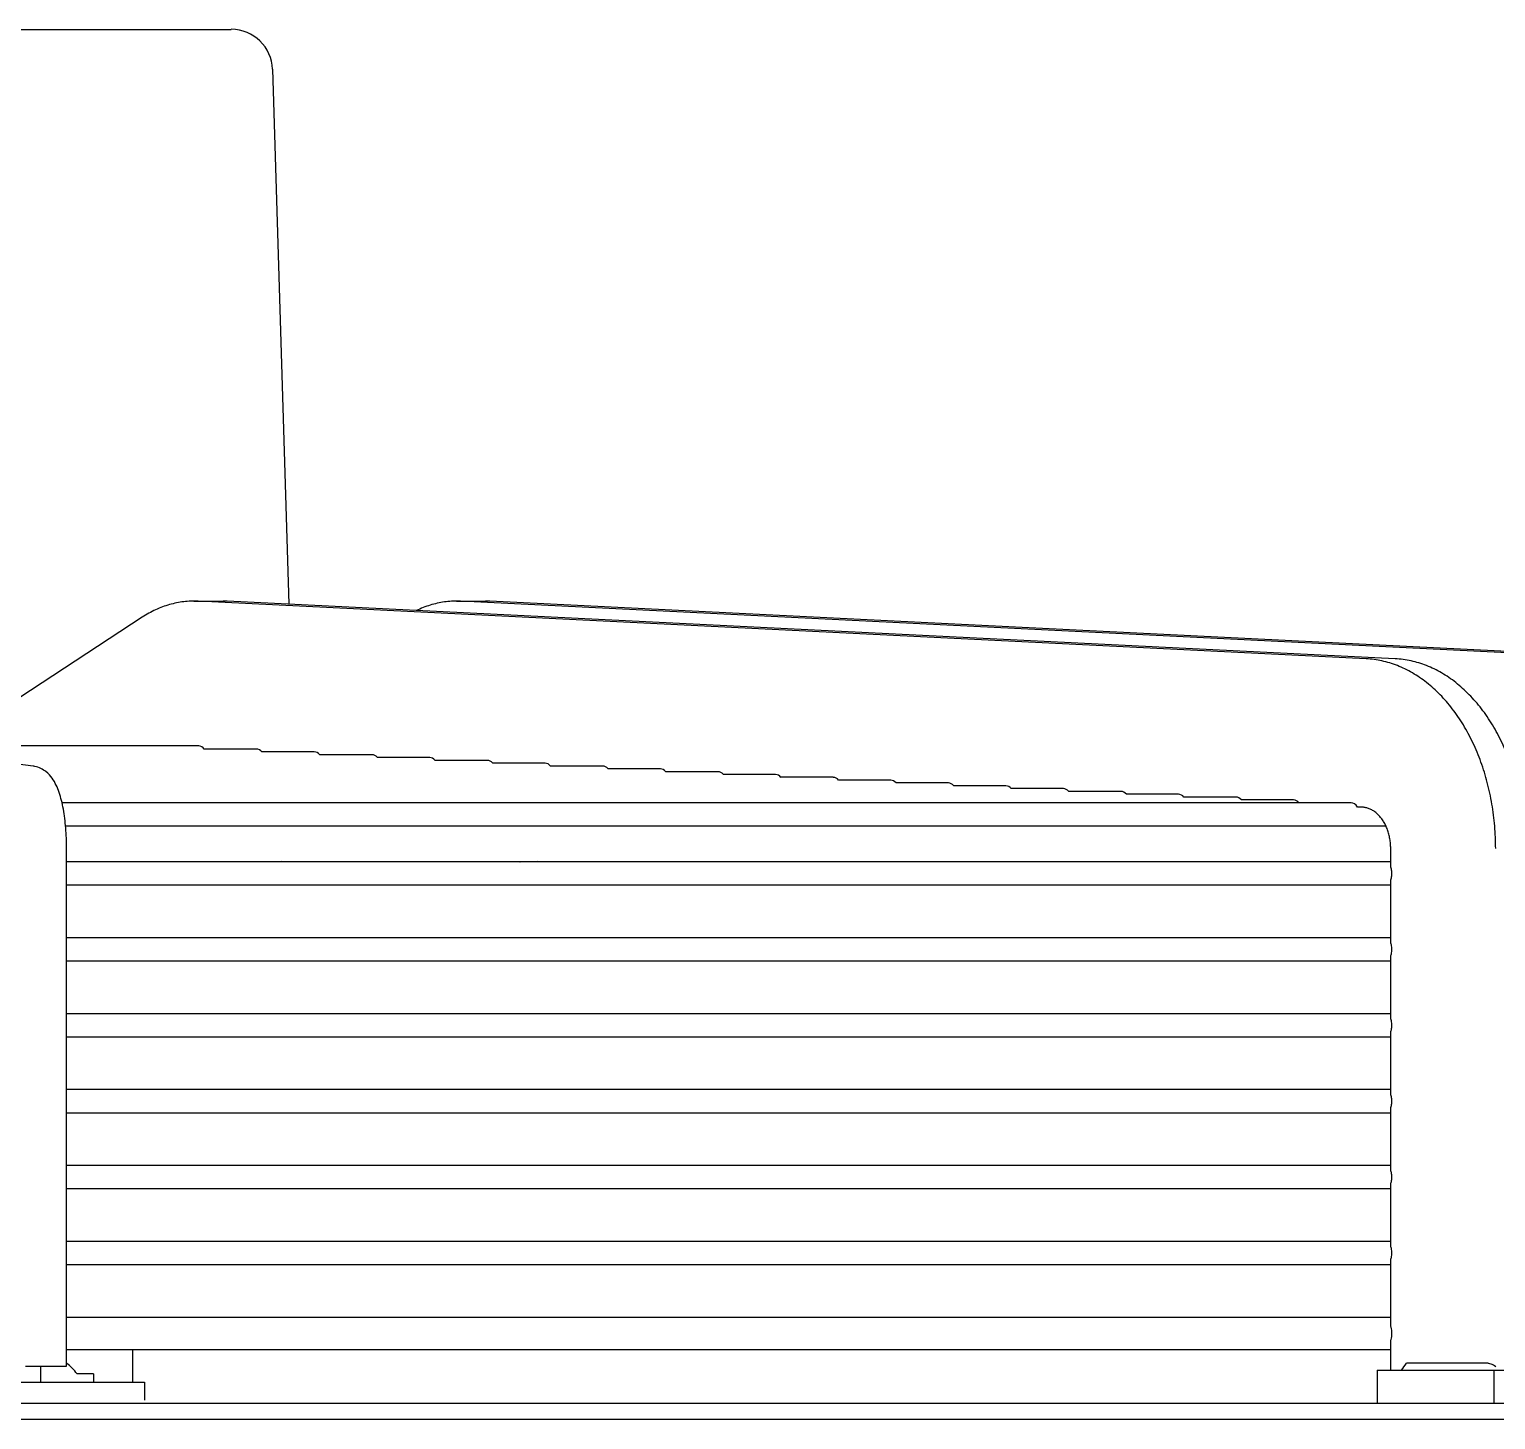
# Model space of a CAD drawing. Header units: millimetres. Extents: x 17891 to 32328, y 18593 to 29476.
# Drawn here: x 18645.65 to 18652.65, y 18984.06 to 18990.69 of the extents above; entities that cross this region are included whole.
import ezdxf

# ---------------------------------------------------------------- set-up
doc = ezdxf.new("R2010")
doc.units = ezdxf.units.MM
doc.header["$LTSCALE"] = 5
doc.layers.add('UNIT', color=6, linetype='Continuous')

msp = doc.modelspace()

# ---------------------------------------------------------------- linework, layer by layer
at = {"layer": 'UNIT'}
for p, q in [((18636.5338, 18990.6942), (18646.6132, 18990.6942)), ((18646.8099, 18990.5034), (18646.8878, 18987.9508)), ((18646.4347, 18987.9657), (18646.5738, 18987.9657)), ((18652.0298, 18987.6907), (18646.455, 18987.9653)), ((18652.169, 18987.6907), (18646.5942, 18987.9653)), ((18647.6874, 18987.9657), (18647.8266, 18987.9657)), ((18653.2826, 18987.6907), (18647.7077, 18987.9653)), ((18653.4218, 18987.6907), (18647.8469, 18987.9653)), ((18646.1885, 18987.8889), (18645.2516, 18987.2749)), ((18645.6683, 18987.1783), (18643.6328, 18987.4529)), ((18646.4577, 18987.2749), (18644.9521, 18987.2749)), ((18646.7337, 18987.2601), (18646.4845, 18987.2601)), ((18647.0095, 18987.2466), (18646.7594, 18987.2466)), ((18647.2851, 18987.2331), (18647.0352, 18987.2331)), ((18647.5606, 18987.2196), (18647.3108, 18987.2196)), ((18647.8359, 18987.2061), (18647.5863, 18987.2061)), ((18648.1112, 18987.1926), (18647.8616, 18987.1926)), ((18648.3863, 18987.1792), (18648.1368, 18987.1792)), ((18648.6614, 18987.1657), (18648.412, 18987.1657)), ((18648.9364, 18987.1522), (18648.687, 18987.1522)), ((18649.2113, 18987.1387), (18648.962, 18987.1387)), ((18649.4862, 18987.1252), (18649.2369, 18987.1252)), ((18649.761, 18987.1117), (18649.5118, 18987.1117)), ((18650.0357, 18987.0982), (18649.7866, 18987.0982)), ((18650.3104, 18987.0847), (18650.0613, 18987.0847)), ((18650.5851, 18987.0712), (18650.336, 18987.0712)), ((18650.8597, 18987.0577), (18650.6107, 18987.0577)), ((18651.1343, 18987.0442), (18650.8853, 18987.0442)), ((18651.4088, 18987.0307), (18651.1599, 18987.0307)), ((18651.6833, 18987.0172), (18651.4344, 18987.0172)), ((18651.9578, 18987.0037), (18645.8055, 18987.0037)), ((18652.0124, 18986.9824), (18651.988, 18986.9836)), ((18645.8225, 18986.8935), (18652.1241, 18986.8935)), ((18645.8273, 18984.3163), (18645.8273, 18986.7856)), ((18652.1469, 18986.6965), (18652.1469, 18986.7856)), ((18652.1469, 18986.7218), (18645.8273, 18986.7218)), ((18646.1046, 18986.7232), (18646.1046, 18986.7218)), ((18646.8542, 18986.7232), (18646.8521, 18986.7218)), ((18646.9934, 18986.7232), (18646.9913, 18986.7218)), ((18648.0728, 18986.7232), (18648.0699, 18986.7218)), ((18645.8273, 18986.6115), (18652.1469, 18986.6115)), ((18652.1469, 18986.3343), (18652.1469, 18986.6368)), ((18652.1469, 18986.3596), (18645.8273, 18986.3596)), ((18645.8273, 18986.2493), (18652.1469, 18986.2493)), ((18652.1469, 18985.9721), (18652.1469, 18986.2746)), ((18652.1469, 18985.9974), (18645.8273, 18985.9974)), ((18652.1469, 18985.6099), (18652.1469, 18985.9124)), ((18645.8273, 18985.8871), (18652.1469, 18985.8871)), ((18652.1469, 18985.6352), (18645.8273, 18985.6352)), ((18652.1469, 18985.2476), (18652.1469, 18985.5502)), ((18645.8273, 18985.5249), (18652.1469, 18985.5249)), ((18652.1469, 18985.2729), (18645.8273, 18985.2729)), ((18645.8273, 18985.1627), (18652.1469, 18985.1627)), ((18652.1469, 18984.8854), (18652.1469, 18985.188)), ((18652.1469, 18984.9107), (18645.8273, 18984.9107)), ((18645.8273, 18984.8005), (18652.1469, 18984.8005)), ((18652.1469, 18984.5074), (18652.1469, 18984.8258)), ((18652.1469, 18984.5485), (18645.8273, 18984.5485)), ((18652.1469, 18984.2966), (18652.1469, 18984.4362)), ((18645.8273, 18984.395), (18652.1469, 18984.395)), ((18646.1438, 18984.2395), (18646.1438, 18984.395)), ((18645.6304, 18984.3163), (18645.8273, 18984.3163)), ((18645.7045, 18984.2395), (18645.7045, 18984.3163)), ((18652.0827, 18984.2966), (18654.3098, 18984.2966)), ((18652.0827, 18984.2966), (18652.0827, 18984.1391)), ((18652.6062, 18984.3294), (18652.2219, 18984.3294)), ((18652.6394, 18984.2966), (18652.6394, 18984.1391)), ((18636.9475, 18984.2395), (18646.1995, 18984.2395)), ((18645.9558, 18984.2789), (18645.8771, 18984.2789)), ((18645.9558, 18984.2789), (18645.9558, 18984.2395)), ((18646.1995, 18984.2395), (18646.1995, 18984.1529)), ((18624.7034, 18984.1391), (18658.4436, 18984.1391)), ((18658.4436, 18984.0604), (18624.7034, 18984.0604))]:
    msp.add_line(p, q, dxfattribs=at)
for centre, radius, start, end in [((18646.6132, 18990.4974), 0.1969, 1.74849, 90), ((18646.9601, 18986.73), 0.0787, 353.99009, 355.0051), ((18647.7475, 18986.73), 0.0787, 184.9949, 186.00991), ((18645.6901, 18984.1437), 0.2307, 35.84734, 53.50274)]:
    msp.add_arc(centre, radius, start, end, dxfattribs=at)
for centre, major_axis, ratio, start_param, end_param in [((18646.4577, 18987.2198), (0, -0.0551), 0.71258, 2.392275, 3.141678), ((18646.7337, 18987.205), (0, -0.0551), 0.712077, 2.426765, 3.141668), ((18647.0095, 18987.1915), (0, -0.0551), 0.711642, 2.426755, 3.141658), ((18647.2851, 18987.178), (0, -0.0551), 0.711261, 2.426745, 3.14165), ((18647.5606, 18987.1645), (0, -0.0551), 0.710927, 2.426738, 3.141643), ((18647.8359, 18987.151), (0, -0.0551), 0.710631, 2.426732, 3.141637), ((18648.1112, 18987.1375), (0, -0.0551), 0.710369, 2.426726, 3.141632), ((18648.3863, 18987.124), (0, -0.0551), 0.710135, 2.426721, 3.141628), ((18648.6614, 18987.1105), (0, -0.0551), 0.709925, 2.426717, 3.141624), ((18648.9364, 18987.097), (0, -0.0551), 0.709737, 2.426714, 3.141621), ((18649.2113, 18987.0835), (0, -0.0551), 0.709566, 2.426711, 3.141618), ((18649.4862, 18987.07), (0, -0.0551), 0.709412, 2.426708, 3.141616), ((18649.761, 18987.0566), (0, -0.0551), 0.709272, 2.426706, 3.141614), ((18650.0357, 18987.0431), (0, -0.0551), 0.709144, 2.426704, 3.141612), ((18650.3104, 18987.0296), (0, -0.0551), 0.709027, 2.426702, 3.14161), ((18650.5851, 18987.0161), (0, -0.0551), 0.708921, 2.426701, 3.141609), ((18650.8597, 18987.0026), (0, -0.0551), 0.708822, 2.426699, 3.141608), ((18651.1343, 18986.9891), (0, -0.0551), 0.708732, 2.426698, 3.141606), ((18651.4088, 18986.9756), (0, -0.0551), 0.708648, 2.426697, 3.141605), ((18651.6833, 18986.9621), (0, -0.0551), 0.708571, 2.426696, 3.141604), ((18651.9578, 18986.9486), (0, -0.0551), 0.708499, 2.259884, 3.141603), ((18647.9792, 18986.7872), (-0.0428, 0.0886), 0.23457, 2.259587, 2.282231), ((18651.2258, 18985.7052), (0, -1.969), 0.707107, 0.773616, 0.797181)]:
    msp.add_ellipse(centre, major_axis=major_axis, ratio=ratio, start_param=start_param, end_param=end_param, dxfattribs=at)
for points, knots in [([(18646.455, 18987.9652), (18646.4321, 18987.9663), (18646.4091, 18987.9656), (18646.3863, 18987.9629), (18646.3634, 18987.9602), (18646.3408, 18987.9557), (18646.3184, 18987.9493), (18646.296, 18987.9428), (18646.2739, 18987.9346), (18646.2521, 18987.9245), (18646.2305, 18987.9144), (18646.2091, 18987.9025), (18646.1885, 18987.889)], [0, 0, 0, 0, 0.250376, 0.250376, 0.250376, 0.500564, 0.500564, 0.500564, 0.750752, 0.750752, 0.750752, 1, 1, 1, 1]), ([(18647.7077, 18987.9652), (18647.6849, 18987.9663), (18647.6619, 18987.9656), (18647.639, 18987.9629), (18647.6162, 18987.9602), (18647.5935, 18987.9557), (18647.5712, 18987.9493), (18647.5488, 18987.9428), (18647.5266, 18987.9346), (18647.5049, 18987.9245), (18647.5023, 18987.9233), (18647.4997, 18987.9221), (18647.4972, 18987.9208)], [0, 0, 0, 0, 0.2503763, 0.2503763, 0.2503763, 0.5005641, 0.5005641, 0.5005641, 0.7507518, 0.7507518, 0.7507518, 0.7802911, 0.7802911, 0.7802911, 0.7802911]), ([(18652.648, 18986.7856), (18652.648, 18986.8212), (18652.6465, 18986.8571), (18652.6435, 18986.8925), (18652.6405, 18986.9279), (18652.6361, 18986.9629), (18652.6302, 18986.9976), (18652.6243, 18987.0322), (18652.6169, 18987.0666), (18652.6081, 18987.1001), (18652.5994, 18987.1335), (18652.5893, 18987.166), (18652.5778, 18987.1978), (18652.5663, 18987.2295), (18652.5534, 18987.2605), (18652.5393, 18987.2901), (18652.5253, 18987.3198), (18652.5101, 18987.348), (18652.4937, 18987.3751), (18652.4772, 18987.4022), (18652.4596, 18987.428), (18652.441, 18987.4522), (18652.4225, 18987.4763), (18652.403, 18987.4988), (18652.3826, 18987.5196), (18652.3621, 18987.5405), (18652.3407, 18987.5598), (18652.3186, 18987.5771), (18652.2966, 18987.5944), (18652.274, 18987.6098), (18652.2506, 18987.6234), (18652.2273, 18987.6369), (18652.2032, 18987.6485), (18652.179, 18987.6581), (18652.1547, 18987.6676), (18652.1301, 18987.6751), (18652.1052, 18987.6805), (18652.0803, 18987.686), (18652.0549, 18987.6894), (18652.0298, 18987.6906)], [0, 0, 0, 0, 0.076921, 0.076921, 0.076921, 0.153842, 0.153842, 0.153842, 0.230763, 0.230763, 0.230763, 0.307684, 0.307684, 0.307684, 0.384605, 0.384605, 0.384605, 0.461526, 0.461526, 0.461526, 0.538447, 0.538447, 0.538447, 0.615368, 0.615368, 0.615368, 0.692289, 0.692289, 0.692289, 0.76921, 0.76921, 0.76921, 0.846132, 0.846132, 0.846132, 0.923053, 0.923053, 0.923053, 1, 1, 1, 1]), ([(18652.7872, 18986.7856), (18652.7872, 18986.8212), (18652.7857, 18986.8571), (18652.7827, 18986.8925), (18652.7797, 18986.9279), (18652.7753, 18986.9629), (18652.7694, 18986.9976), (18652.7635, 18987.0322), (18652.7561, 18987.0666), (18652.7473, 18987.1001), (18652.7386, 18987.1335), (18652.7285, 18987.166), (18652.717, 18987.1978), (18652.7055, 18987.2295), (18652.6926, 18987.2605), (18652.6785, 18987.2901), (18652.6645, 18987.3198), (18652.6493, 18987.348), (18652.6329, 18987.3751), (18652.6164, 18987.4022), (18652.5988, 18987.428), (18652.5802, 18987.4522), (18652.5617, 18987.4763), (18652.5422, 18987.4988), (18652.5218, 18987.5196), (18652.5013, 18987.5405), (18652.4799, 18987.5598), (18652.4578, 18987.5771), (18652.4358, 18987.5944), (18652.4132, 18987.6098), (18652.3898, 18987.6234), (18652.3665, 18987.6369), (18652.3424, 18987.6485), (18652.3181, 18987.6581), (18652.2939, 18987.6676), (18652.2693, 18987.6751), (18652.2444, 18987.6805), (18652.2195, 18987.686), (18652.1941, 18987.6894), (18652.169, 18987.6906)], [0, 0, 0, 0, 0.076921, 0.076921, 0.076921, 0.153842, 0.153842, 0.153842, 0.230763, 0.230763, 0.230763, 0.307684, 0.307684, 0.307684, 0.384605, 0.384605, 0.384605, 0.461526, 0.461526, 0.461526, 0.538447, 0.538447, 0.538447, 0.615368, 0.615368, 0.615368, 0.692289, 0.692289, 0.692289, 0.76921, 0.76921, 0.76921, 0.846132, 0.846132, 0.846132, 0.923053, 0.923053, 0.923053, 1, 1, 1, 1]), ([(18645.8273, 18986.7856), (18645.8273, 18986.8185), (18645.826, 18986.8513), (18645.8208, 18986.9146), (18645.8169, 18986.9451), (18645.8065, 18987.0019), (18645.8001, 18987.0283), (18645.7835, 18987.0769), (18645.774, 18987.0993), (18645.7502, 18987.132), (18645.7411, 18987.1425), (18645.715, 18987.1629), (18645.6968, 18987.173), (18645.6727, 18987.1776), (18645.6705, 18987.178), (18645.6683, 18987.1783)], [1.570796, 1.570796, 1.570796, 1.570796, 1.877974, 1.877974, 2.185152, 2.185152, 2.49233, 2.49233, 2.799508, 2.799508, 2.940974, 2.940974, 3.091858, 3.091858, 3.106686, 3.106686, 3.106686, 3.106686]), ([(18652.1469, 18986.7856), (18652.1469, 18986.7934), (18652.1465, 18986.8011), (18652.1459, 18986.8088), (18652.1453, 18986.8165), (18652.1443, 18986.8242), (18652.143, 18986.8317), (18652.1417, 18986.8392), (18652.1401, 18986.8466), (18652.1382, 18986.8539), (18652.1363, 18986.8612), (18652.1341, 18986.8683), (18652.1316, 18986.8752), (18652.1291, 18986.8821), (18652.1263, 18986.8888), (18652.1233, 18986.8952), (18652.1202, 18986.9016), (18652.1169, 18986.9078), (18652.1133, 18986.9137), (18652.1098, 18986.9196), (18652.1059, 18986.9252), (18652.1019, 18986.9304), (18652.0979, 18986.9357), (18652.0936, 18986.9406), (18652.0891, 18986.9452), (18652.0847, 18986.9497), (18652.0801, 18986.9539), (18652.0753, 18986.9576), (18652.0705, 18986.9614), (18652.0655, 18986.9648), (18652.0604, 18986.9677), (18652.0553, 18986.9707), (18652.0502, 18986.9732), (18652.0449, 18986.9753), (18652.0396, 18986.9773), (18652.0342, 18986.979), (18652.0288, 18986.9802), (18652.0233, 18986.9814), (18652.0179, 18986.9821), (18652.0124, 18986.9824)], [0, 0, 0, 0, 0.076921, 0.076921, 0.076921, 0.153842, 0.153842, 0.153842, 0.230763, 0.230763, 0.230763, 0.307684, 0.307684, 0.307684, 0.384605, 0.384605, 0.384605, 0.461526, 0.461526, 0.461526, 0.538447, 0.538447, 0.538447, 0.615368, 0.615368, 0.615368, 0.692289, 0.692289, 0.692289, 0.76921, 0.76921, 0.76921, 0.846131, 0.846131, 0.846131, 0.923052, 0.923052, 0.923052, 1, 1, 1, 1]), ([(18652.1531, 18986.6666), (18652.1531, 18986.6734), (18652.1519, 18986.6814), (18652.1493, 18986.6906), (18652.1482, 18986.6936), (18652.1469, 18986.6965)], [-0.8301339, -0.8301339, -0.8301339, -0.8301339, -0.77833175, -0.77833175, -0.75461184, -0.75461184, -0.75461184, -0.75461184]), ([(18652.1469, 18986.6368), (18652.1482, 18986.6397), (18652.1493, 18986.6427), (18652.1519, 18986.6519), (18652.1531, 18986.6599), (18652.1531, 18986.6666)], [-0.07552205, -0.07552205, -0.07552205, -0.07552205, -0.05180215, -0.05180215, 0, 0, 0, 0]), ([(18652.1531, 18986.3044), (18652.1531, 18986.3112), (18652.1519, 18986.3192), (18652.1493, 18986.3284), (18652.1482, 18986.3314), (18652.1469, 18986.3343)], [-0.8301339, -0.8301339, -0.8301339, -0.8301339, -0.77833175, -0.77833175, -0.75461184, -0.75461184, -0.75461184, -0.75461184]), ([(18652.1469, 18986.2746), (18652.1482, 18986.2775), (18652.1493, 18986.2805), (18652.1519, 18986.2896), (18652.1531, 18986.2976), (18652.1531, 18986.3044)], [-0.07552205, -0.07552205, -0.07552205, -0.07552205, -0.05180215, -0.05180215, 0, 0, 0, 0]), ([(18652.1531, 18985.9422), (18652.1531, 18985.949), (18652.1519, 18985.957), (18652.1493, 18985.9662), (18652.1482, 18985.9692), (18652.1469, 18985.9721)], [0, 0, 0, 0, 0.05180215, 0.05180215, 0.07552205, 0.07552205, 0.07552205, 0.07552205]), ([(18652.1469, 18985.9124), (18652.1482, 18985.9153), (18652.1493, 18985.9183), (18652.1519, 18985.9274), (18652.1531, 18985.9354), (18652.1531, 18985.9422)], [0.75461184, 0.75461184, 0.75461184, 0.75461184, 0.77833175, 0.77833175, 0.8301339, 0.8301339, 0.8301339, 0.8301339]), ([(18652.1531, 18985.58), (18652.1531, 18985.5868), (18652.1519, 18985.5948), (18652.1493, 18985.604), (18652.1482, 18985.607), (18652.1469, 18985.6099)], [0, 0, 0, 0, 0.05180215, 0.05180215, 0.07552205, 0.07552205, 0.07552205, 0.07552205]), ([(18652.1469, 18985.5502), (18652.1482, 18985.5531), (18652.1493, 18985.5561), (18652.1519, 18985.5652), (18652.1531, 18985.5732), (18652.1531, 18985.58)], [0.75461184, 0.75461184, 0.75461184, 0.75461184, 0.77833175, 0.77833175, 0.8301339, 0.8301339, 0.8301339, 0.8301339]), ([(18652.1531, 18985.2178), (18652.1531, 18985.2246), (18652.1519, 18985.2326), (18652.1493, 18985.2418), (18652.1482, 18985.2448), (18652.1469, 18985.2476)], [0, 0, 0, 0, 0.05180215, 0.05180215, 0.07552205, 0.07552205, 0.07552205, 0.07552205]), ([(18652.1469, 18985.188), (18652.1482, 18985.1909), (18652.1493, 18985.1939), (18652.1519, 18985.203), (18652.1531, 18985.211), (18652.1531, 18985.2178)], [0.75461041, 0.75461041, 0.75461041, 0.75461041, 0.77830675, 0.77830675, 0.8301339, 0.8301339, 0.8301339, 0.8301339]), ([(18652.1531, 18984.8556), (18652.1531, 18984.8624), (18652.1519, 18984.8704), (18652.1493, 18984.8796), (18652.1482, 18984.8826), (18652.1469, 18984.8854)], [0, 0, 0, 0, 0.05180215, 0.05180215, 0.07552205, 0.07552205, 0.07552205, 0.07552205]), ([(18652.1469, 18984.8258), (18652.1482, 18984.8287), (18652.1493, 18984.8317), (18652.1519, 18984.8408), (18652.1531, 18984.8488), (18652.1531, 18984.8556)], [-0.07552205, -0.07552205, -0.07552205, -0.07552205, -0.05180215, -0.05180215, 0, 0, 0, 0]), ([(18652.1531, 18984.4718), (18652.1531, 18984.4812), (18652.1515, 18984.4924), (18652.1483, 18984.5032), (18652.1476, 18984.5053), (18652.1469, 18984.5074)], [-1.15626096, -1.15626096, -1.15626096, -1.15626096, -1.084108, -1.084108, -1.0671611, -1.0671611, -1.0671611, -1.0671611]), ([(18652.1469, 18984.4362), (18652.1476, 18984.4382), (18652.1483, 18984.4404), (18652.1515, 18984.4512), (18652.1531, 18984.4623), (18652.1531, 18984.4718)], [1.0671611, 1.0671611, 1.0671611, 1.0671611, 1.084108, 1.084108, 1.15626096, 1.15626096, 1.15626096, 1.15626096]), ([(18652.648, 18984.3128), (18652.641, 18984.3179), (18652.6337, 18984.3224), (18652.6226, 18984.3267), (18652.6191, 18984.3278), (18652.6139, 18984.3288), (18652.6123, 18984.329), (18652.6091, 18984.3293), (18652.6077, 18984.3294), (18652.6062, 18984.3294)], [-0.157362, -0.157362, -0.157362, -0.157362, -0.0724254, -0.0724254, -0.0336278, -0.0336278, -0.0157905, -0.0157905, 0, 0, 0, 0])]:
    msp.add_open_spline(points, degree=3, knots=knots, dxfattribs=at)
for points in [[(18646.5922, 18987.9653), (18646.5861, 18987.9656), (18646.58, 18987.9657), (18646.5738, 18987.9657)], [(18647.8449, 18987.9653), (18647.8388, 18987.9656), (18647.8327, 18987.9657), (18647.8266, 18987.9657)]]:
    msp.add_open_spline(points, degree=3, dxfattribs=at)

doc.saveas('drawing.dxf')
